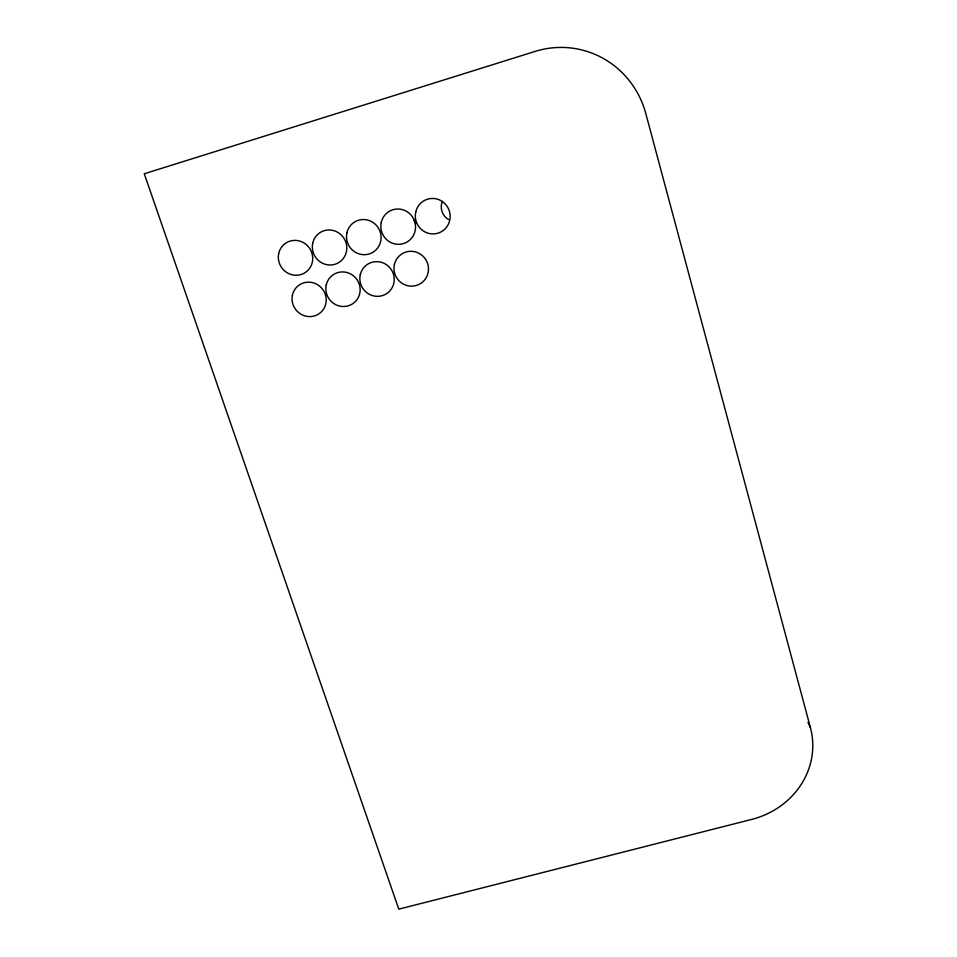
<?xml version="1.0" encoding="UTF-8"?>
<svg xmlns="http://www.w3.org/2000/svg" width="957" height="957" viewBox="0 0 957 957"><rect width="100%" height="100%" fill="white"/><g stroke="black" fill="none" stroke-linecap="round" stroke-linejoin="round"><path stroke-width="1.44" d="M807.959 722.308L810.435 727.691A81.082 74.825 -7.7 0 1 751.735 819.407L398.782 909.15L144.28 173.767L535.166 51.391A91.202 88.618 -80.8 0 1 645.819 113.608L810.435 727.691M448.761 219.655A14.403 14.092 76.9 0 1 442.29 201.449M415.697 223.448A14.367 14.044 71.2 0 1 413.891 219.631M292.387 295.318A17.465 16.843 50.8 0 0 314.518 315.906A17.465 16.843 50.8 0 0 320.487 286.921A17.465 16.843 50.8 0 0 292.387 295.318M278.666 253.725A17.657 16.987 55.6 0 0 300.976 274.563A17.657 16.987 55.6 0 0 306.922 245.183A17.657 16.987 55.6 0 0 278.666 253.725M326.217 285.138A17.477 16.951 52.8 0 0 348.312 305.809A17.477 16.951 52.8 0 0 354.461 276.705A17.477 16.951 52.8 0 0 326.217 285.138M312.688 243.377A17.681 17.082 58.2 0 0 334.962 264.288A17.681 17.082 58.2 0 0 341.075 234.8A17.681 17.082 58.2 0 0 312.688 243.377M360.227 274.91A17.501 17.059 55.6 0 0 382.274 295.653A17.501 17.059 55.6 0 0 388.602 266.429A17.501 17.059 55.6 0 0 360.227 274.91M394.392 264.634A17.525 17.166 59.7 0 0 416.403 285.449A17.525 17.166 59.7 0 0 422.91 256.105A17.525 17.166 59.7 0 0 394.392 264.634M346.877 232.982A17.705 17.19 61.5 0 0 369.103 253.976A17.705 17.19 61.5 0 0 375.407 224.357A17.705 17.19 61.5 0 0 346.877 232.982M381.233 222.526A17.74 17.286 65.9 0 0 403.423 243.604A17.74 17.286 65.9 0 0 409.907 213.866A17.74 17.286 65.9 0 0 381.233 222.526M415.757 212.023A17.776 17.382 71.9 0 0 437.911 233.185A17.776 17.382 71.9 0 0 444.574 203.315A17.776 17.382 71.9 0 0 415.757 212.023"/></g></svg>
